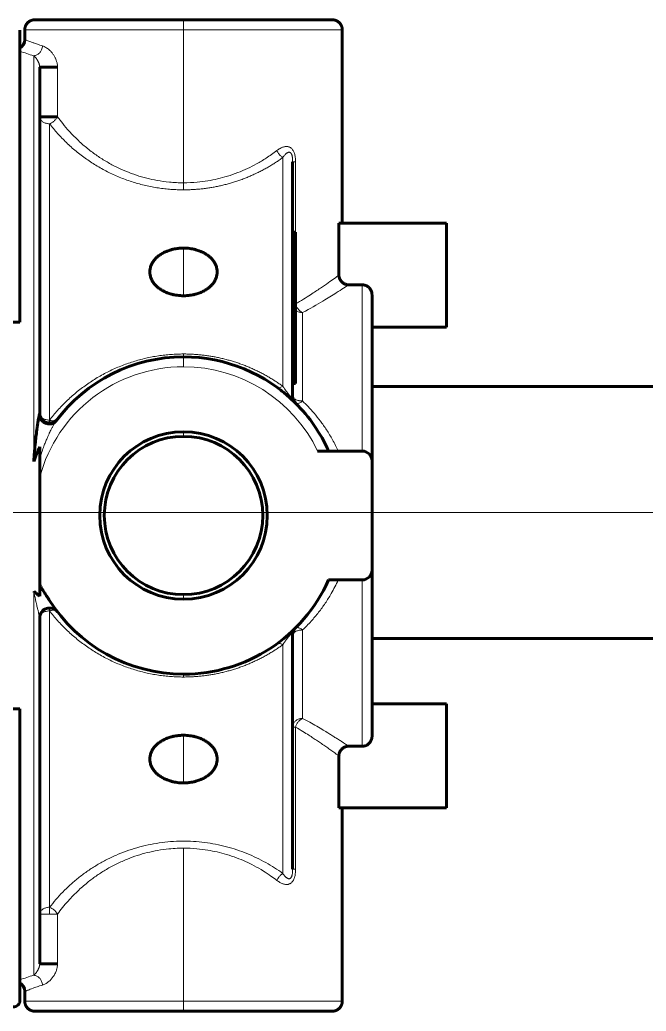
# Model space of a CAD drawing. Header units: millimetres. Extents: x 0 to 840, y 0 to 594.
# Drawn here: x 747.936 to 749.04, y 265.389 to 267.139 of the extents above; entities that cross this region are included whole.
import ezdxf

# ---------------------------------------------------------------- set-up
doc = ezdxf.new("R2010")
doc.units = ezdxf.units.MM
for name, pattern in [('K5LT_AXLED', [19.5, 15, -1.5, 1.5, -1.5]), ('K5LT_BASIC', [0]), ('K5LT_THIN', [0])]:
    doc.linetypes.add(name, pattern=pattern)
doc.layers.add('Системный слой', color=7, linetype='Continuous')

msp = doc.modelspace()

# ---------------------------------------------------------------- linework, layer by layer
at = {"layer": 'Системный слой', "color": 5, "linetype": 'K5LT_BASIC', "lineweight": 60, "true_color": 0x0000ff}
for p, q in [((748.22436, 267.13941), (747.96186, 267.13941)), ((748.48686, 267.13941), (748.22436, 267.13941)), ((748.48686, 267.13941), (748.48686, 267.13941)), ((747.93561, 267.12115), (747.93561, 266.60566)), ((747.94436, 267.10441), (747.94436, 267.12191)), ((748.50436, 266.78066), (748.50436, 267.12191)), ((747.97061, 266.44522), (747.97061, 267.05603)), ((748.00201, 267.05603), (747.97061, 267.05603)), ((747.97061, 266.96837), (747.97061, 267.05603)), ((748.00201, 266.96837), (747.97061, 266.96837)), ((748.41686, 266.47514), (748.41686, 266.88896)), ((748.41686, 266.76429), (748.41686, 266.88896)), ((748.49852, 266.68888), (748.49852, 266.78066)), ((748.68811, 266.78066), (748.49852, 266.78066)), ((748.68811, 266.59691), (748.68811, 266.78066)), ((748.42211, 266.76429), (748.41686, 266.76429)), ((748.42211, 266.76155), (748.41686, 266.76155)), ((748.42211, 266.76429), (748.42211, 266.76155)), ((748.42211, 266.76155), (748.42211, 266.74857)), ((748.42211, 266.74857), (748.41686, 266.74857)), ((748.41686, 266.74744), (748.42211, 266.74744)), ((748.42211, 266.74384), (748.41686, 266.74384)), ((748.42211, 266.74857), (748.42211, 266.74744)), ((748.42211, 266.74744), (748.42211, 266.74384)), ((748.42211, 266.74384), (748.42211, 266.7299)), ((748.42211, 266.7299), (748.41686, 266.7299)), ((748.42211, 266.72655), (748.41686, 266.72655)), ((748.42211, 266.7232), (748.41686, 266.7232)), ((748.42211, 266.72046), (748.41686, 266.72046)), ((748.42211, 266.71833), (748.41686, 266.71833)), ((748.42211, 266.7299), (748.42211, 266.72655)), ((748.42211, 266.72655), (748.42211, 266.7232)), ((748.42211, 266.7232), (748.42211, 266.72046)), ((748.42211, 266.72046), (748.42211, 266.71833)), ((748.42211, 266.71833), (748.42211, 266.70088)), ((748.42211, 266.70088), (748.41686, 266.70088)), ((748.42211, 266.70088), (748.42211, 266.6882)), ((748.42211, 266.6882), (748.41686, 266.6882)), ((748.42211, 266.68789), (748.41686, 266.68789)), ((748.42211, 266.6882), (748.42211, 266.68789)), ((748.42211, 266.68789), (748.42211, 266.67352)), ((748.42211, 266.67352), (748.41686, 266.67352)), ((748.42211, 266.67322), (748.41686, 266.67322)), ((748.42211, 266.67352), (748.42211, 266.67322)), ((748.42211, 266.67322), (748.42211, 266.65747)), ((748.51589, 266.67171), (748.53936, 266.67171)), ((748.42211, 266.65747), (748.41686, 266.65747)), ((748.42211, 266.65534), (748.41686, 266.65534)), ((748.42211, 266.65747), (748.42211, 266.65534)), ((748.42211, 266.65534), (748.42211, 266.64128)), ((748.55686, 266.36066), (748.55686, 266.65403)), ((748.41686, 266.64128), (748.42211, 266.64128)), ((748.42211, 266.63832), (748.41686, 266.63832)), ((748.42211, 266.64128), (748.42211, 266.63832)), ((748.42211, 266.63832), (748.42211, 266.62302)), ((748.41686, 266.62302), (748.42211, 266.62302)), ((748.42211, 266.62006), (748.41686, 266.62006)), ((748.42211, 266.62302), (748.42211, 266.62006)), ((748.42211, 266.62006), (748.42211, 266.60939)), ((747.93561, 266.60566), (747.92409, 266.60566)), ((748.42211, 266.60939), (748.41686, 266.60939)), ((748.42211, 266.60939), (748.42211, 266.59326)), ((748.68811, 266.59691), (748.55686, 266.59691)), ((748.42211, 266.59326), (748.41686, 266.59326)), ((748.42211, 266.59264), (748.41686, 266.59264)), ((748.42211, 266.58985), (748.41686, 266.58985)), ((748.42211, 266.58443), (748.41686, 266.58443)), ((748.42211, 266.5823), (748.41686, 266.5823)), ((748.42211, 266.59326), (748.42211, 266.59264)), ((748.42211, 266.59264), (748.42211, 266.58985)), ((748.42211, 266.58985), (748.42211, 266.58443)), ((748.42211, 266.58443), (748.42211, 266.5823)), ((748.42211, 266.5823), (748.42211, 266.56191)), ((748.42211, 266.56191), (748.41686, 266.56191)), ((748.42211, 266.56191), (748.42211, 266.55978)), ((748.42211, 266.55978), (748.41686, 266.55978)), ((748.42211, 266.54822), (748.41686, 266.54822)), ((748.42211, 266.54761), (748.41686, 266.54761)), ((748.42211, 266.54548), (748.41686, 266.54548)), ((748.42211, 266.55978), (748.42211, 266.54822)), ((748.42211, 266.54822), (748.42211, 266.54761)), ((748.42211, 266.54761), (748.42211, 266.54548)), ((748.42211, 266.54548), (748.42211, 266.53445)), ((748.41686, 266.53445), (748.42211, 266.53445)), ((748.42211, 266.52849), (748.41686, 266.52849)), ((748.42211, 266.53445), (748.42211, 266.52849)), ((748.42211, 266.52849), (748.42211, 266.52113)), ((748.42211, 266.52113), (748.41686, 266.52113)), ((748.42211, 266.52113), (748.42211, 266.49739)), ((748.42211, 266.49739), (748.41686, 266.49739)), ((748.55686, 266.49204), (749.74008, 266.49204)), ((748.41686, 266.47514), (748.41686, 266.47513)), ((747.97061, 266.38573), (747.97061, 266.36397)), ((748.46093, 266.37816), (748.53936, 266.37816)), ((747.97061, 266.36397), (747.97061, 266.33162)), ((748.55686, 266.36066), (748.55686, 266.16816)), ((747.97061, 266.33162), (747.97061, 266.26441)), ((747.97061, 266.26441), (747.97061, 266.14237)), ((748.55686, 265.87479), (748.55686, 266.16816)), ((747.97061, 266.14237), (747.97061, 266.12209)), ((748.53936, 266.15066), (748.48021, 266.15066)), ((747.98672, 266.11634), (747.98671, 266.11635)), ((747.97061, 265.4728), (747.97061, 266.0836)), ((748.41686, 265.63987), (748.41686, 266.05369)), ((749.74008, 266.04754), (748.55686, 266.04754)), ((747.97061, 265.56046), (747.97061, 266.03254)), ((748.41686, 265.99006), (748.41686, 266.00226)), ((748.41686, 265.89102), (748.41686, 266.00226)), ((748.41686, 265.98016), (748.41686, 265.99006)), ((748.41686, 265.96747), (748.41686, 265.98016)), ((748.41686, 265.96511), (748.41686, 265.96747)), ((748.41686, 265.96432), (748.41686, 265.96511)), ((748.41686, 265.9597), (748.41686, 265.96432)), ((748.41686, 265.9544), (748.41686, 265.9597)), ((748.41686, 265.94698), (748.41686, 265.9544)), ((748.41686, 265.93746), (748.41686, 265.94698)), ((748.41686, 265.93665), (748.41686, 265.93746)), ((748.41686, 265.93535), (748.41686, 265.93665)), ((748.41686, 265.93073), (748.41686, 265.93535)), ((748.41686, 265.92543), (748.41686, 265.93073)), ((748.68811, 265.93191), (748.55686, 265.93191)), ((748.68811, 265.74816), (748.68811, 265.93191)), ((747.92409, 265.92316), (747.93561, 265.92316)), ((747.93561, 265.92316), (747.93561, 265.40768)), ((748.41686, 265.91801), (748.41686, 265.92543)), ((748.41686, 265.91483), (748.41686, 265.91801)), ((748.41686, 265.89649), (748.41686, 265.91483)), ((748.41686, 265.89278), (748.41686, 265.89649)), ((748.41686, 265.89164), (748.41686, 265.89278)), ((748.41686, 265.87937), (748.41686, 265.89164)), ((748.41686, 265.63987), (748.41686, 265.89102)), ((748.41686, 265.87858), (748.41686, 265.87937)), ((748.41686, 265.8757), (748.41686, 265.87858)), ((748.41686, 265.87494), (748.41686, 265.8757)), ((748.41686, 265.86267), (748.41686, 265.87494)), ((748.41686, 265.86188), (748.41686, 265.86267)), ((748.41686, 265.85114), (748.41686, 265.86188)), ((748.41686, 265.8485), (748.41686, 265.85114)), ((748.41686, 265.84843), (748.41686, 265.8485)), ((748.41686, 265.84386), (748.41686, 265.84843)), ((748.41686, 265.82792), (748.41686, 265.84386)), ((748.53936, 265.85712), (748.51589, 265.85712)), ((748.41686, 265.82255), (748.41686, 265.82792)), ((748.49852, 265.74816), (748.49852, 265.83994)), ((748.41686, 265.81343), (748.41686, 265.82255)), ((748.41686, 265.80685), (748.41686, 265.81343)), ((748.41686, 265.80606), (748.41686, 265.80685)), ((748.41686, 265.79767), (748.41686, 265.80606)), ((748.68811, 265.74816), (748.49852, 265.74816)), ((748.50436, 265.74816), (748.50436, 265.40691)), ((747.97061, 265.4728), (747.97061, 265.56046)), ((748.00201, 265.4728), (747.97061, 265.4728)), ((747.94436, 265.42441), (747.94436, 265.40691)), ((747.96186, 265.38941), (748.22436, 265.38941)), ((748.22436, 265.38941), (748.48686, 265.38941))]:
    msp.add_line(p, q, dxfattribs=at)
at = {"layer": 'Системный слой', "color": 7, "linetype": 'K5LT_THIN', "lineweight": 18}
for p, q in [((748.22436, 267.12191), (748.22436, 267.13941)), ((747.94436, 267.12191), (748.22436, 267.12191)), ((748.22436, 267.12191), (748.22436, 266.85168)), ((748.22436, 267.12191), (748.50436, 267.12191)), ((747.96011, 267.07595), (747.96011, 266.35957)), ((748.00201, 266.96837), (748.00201, 267.05603)), ((747.98811, 266.43285), (747.98811, 266.956)), ((748.39936, 266.89622), (748.39936, 266.49262)), ((748.42201, 266.88896), (748.41686, 266.88896)), ((748.42201, 266.76429), (748.42201, 266.88896)), ((748.22436, 266.83931), (748.22436, 266.85168)), ((748.22436, 266.7365), (748.22436, 266.65235)), ((748.53936, 266.67171), (748.53936, 266.37816)), ((748.43436, 266.46654), (748.43436, 266.62256)), ((748.22436, 266.54954), (748.22436, 266.54441)), ((748.22436, 266.54441), (748.22436, 266.52691)), ((747.98811, 266.43285), (747.98811, 266.42773)), ((748.22436, 266.40415), (748.22436, 266.41225)), ((748.53936, 266.15066), (748.53936, 265.85712)), ((747.96011, 266.13059), (747.96011, 265.45287)), ((748.22436, 266.12468), (748.22436, 266.11658)), ((747.98811, 266.09598), (747.98811, 266.1011)), ((747.98811, 265.57283), (747.98811, 266.09598)), ((748.43436, 265.90626), (748.43436, 266.06229)), ((748.39936, 266.0362), (748.39936, 265.63261)), ((748.22436, 265.97929), (748.22436, 265.98441)), ((748.41686, 265.89102), (748.42201, 265.89102)), ((748.42201, 265.63987), (748.42201, 265.89102)), ((748.22436, 265.79233), (748.22436, 265.87648)), ((748.22436, 265.67715), (748.22436, 265.40691)), ((748.41686, 265.63987), (748.42201, 265.63987)), ((747.98811, 265.56046), (747.98811, 265.57283)), ((747.98811, 265.56046), (747.97061, 265.56046)), ((748.00201, 265.56046), (747.98811, 265.56046)), ((748.00201, 265.4728), (748.00201, 265.56046)), ((748.22436, 265.40691), (747.94436, 265.40691)), ((748.22436, 265.38941), (748.22436, 265.40691)), ((748.50436, 265.40691), (748.22436, 265.40691))]:
    msp.add_line(p, q, dxfattribs=at)
at = {"layer": 'Системный слой', "color": 30, "linetype": 'K5LT_AXLED', "lineweight": 18, "true_color": 0xff8000}
msp.add_line((718.71756, 266.26979), (770.93005, 266.26979), dxfattribs=at)
at = {"layer": 'Системный слой', "color": 5, "linetype": 'K5LT_BASIC', "lineweight": 60, "true_color": 0x0000ff}
for centre, radius, start, end in [((747.92686, 267.10441), 0.0175, 299.99681, 359.99971), ((748.22436, 266.26441), 0.28, 90, 143.47453), ((748.22436, 266.26441), 0.28, 45.09958, 90), ((748.22535, 266.26571), 0.27837, 51.49798, 53.97574), ((748.43436, 266.47514), 0.0175, 180.00501, 225.09879), ((748.43436, 266.47514), 0.0175, 180.03945, 225.0991), ((748.22436, 266.26441), 0.28, 23.96948, 45.09958), ((747.98809, 266.44522), 0.01748, 179.99362, 234.40375), ((747.98812, 266.44522), 0.01749, 234.67466, 322.57954), ((747.98811, 266.44522), 0.0175, 270, 322.57199), ((748.22436, 266.26441), 0.14783, 90, 270), ((748.22436, 266.26441), 0.13974, 90, 270), ((748.22436, 266.26441), 0.14783, 270, 90), ((748.22436, 266.26441), 0.13974, 270, 90), ((748.17208, 266.28968), 0.22319, 154.51072, 161.75207), ((748.53936, 266.36066), 0.0175, 0, 90), ((748.53936, 266.16816), 0.0175, 270, 0), ((748.22436, 266.26441), 0.28, 270, 336.03052), ((748.22436, 266.26441), 0.28, 211.92748, 270), ((747.98811, 266.0836), 0.0175, 37.49043, 179.9927), ((747.9881, 266.08361), 0.01749, 125.92591, 180.00303), ((748.43436, 266.05369), 0.0175, 135.28664, 179.99971), ((748.43436, 266.05369), 0.0175, 135.28882, 179.9949), ((748.29664, 266.19107), 0.17703, 314.07676, 315.07914), ((747.92686, 265.42441), 0.0175, 0.00029, 60.00319), ((747.92511, 265.40768), 0.0105, 264.41985, 0)]:
    msp.add_arc(centre, radius, start, end, dxfattribs=at)
at = {"layer": 'Системный слой', "color": 7, "linetype": 'K5LT_THIN', "lineweight": 18}
for centre, radius, start, end in [((748.28115, 268.10524), 1.07819, 251.30787, 252.67691), ((748.22436, 266.26441), 0.2625, 90, 165.16489), ((748.22436, 266.26441), 0.2625, 25.67929, 90), ((748.281, 264.42406), 1.07769, 107.32278, 108.69245)]:
    msp.add_arc(centre, radius, start, end, dxfattribs=at)
at = {"layer": 'Системный слой', "color": 5, "linetype": 'K5LT_BASIC', "lineweight": 60, "true_color": 0x0000ff}
for points, weights in [([(747.94436, 267.12191), (747.94436, 267.13216), (747.95161, 267.13941), (747.96186, 267.13941)], [0.5, 0.402378366498, 0.402368927975, 0.499971684429]), ([(748.50436, 267.12191), (748.50436, 267.13216), (748.49711, 267.13941), (748.48686, 267.13941)], [0.5, 0.402378366498, 0.402368927975, 0.499971684429]), ([(747.96186, 265.38941), (747.95161, 265.38941), (747.94436, 265.39666), (747.94436, 265.40691)], [0.499999769814, 0.402368927062, 0.402369003791, 0.5]), ([(748.48686, 265.38941), (748.49711, 265.38941), (748.50436, 265.39666), (748.50436, 265.40691)], [0.499999769814, 0.402368927062, 0.402369003791, 0.5])]:
    msp.add_rational_spline(points, weights, degree=3, dxfattribs=at)
at = {"layer": 'Системный слой', "color": 7, "linetype": 'K5LT_THIN', "lineweight": 18}
for points, knots in [([(747.97566, 267.09322), (747.97239, 267.09433), (747.96684, 267.09624), (747.96019, 267.0986), (747.95514, 267.10042), (747.95109, 267.1019), (747.94797, 267.10306), (747.94586, 267.10385), (747.94463, 267.10431), (747.94436, 267.10441), (747.94436, 267.10441)], [0, 0, 0, 0, 1.7535392, 3.2335896, 4.5704774, 5.8764475, 7.2528308, 8.5664618, 9.7342014, 11, 11, 11, 11]), ([(747.97566, 267.09322), (747.97558, 267.09205), (747.97522, 267.08982), (747.97418, 267.08677), (747.9728, 267.0841), (747.97111, 267.08179), (747.96912, 267.07978), (747.96692, 267.07817), (747.96463, 267.077), (747.96235, 267.07626), (747.96084, 267.07601), (747.96011, 267.07595)], [0, 0, 0, 0, 1.6269506, 3.1051514, 4.412638, 5.75843, 7.0911523, 8.4008937, 9.6805454, 10.8696223, 12, 12, 12, 12]), ([(748.00201, 267.05603), (748.00201, 267.05854), (748.00149, 267.06283), (748, 267.06789), (747.99862, 267.07126), (747.99701, 267.07453), (747.99527, 267.07742), (747.99323, 267.08022), (747.99142, 267.0824), (747.98941, 267.08454), (747.98713, 267.08664), (747.98448, 267.08874), (747.98055, 267.09126), (747.97756, 267.09257), (747.97566, 267.09322)], [0, 0, 0, 0, 1.6750866, 2.9410931, 3.7763891, 4.4262041, 5.8066833, 6.5948826, 7.5028759, 8.4350716, 9.4592901, 10.7065168, 12.160341, 15, 15, 15, 15]), ([(747.96011, 267.07595), (747.96064, 267.07552), (747.96164, 267.07461), (747.96306, 267.07311), (747.96428, 267.07165), (747.96529, 267.0703), (747.96614, 267.06904), (747.96688, 267.06783), (747.96755, 267.06662), (747.96819, 267.06536), (747.96875, 267.06411), (747.96923, 267.06289), (747.96963, 267.06175), (747.96992, 267.06073), (747.97015, 267.05981), (747.97033, 267.05894), (747.97048, 267.05804), (747.97058, 267.05709), (747.97061, 267.05639), (747.97061, 267.05603)], [0, 0, 0, 0, 3.0768281, 5.6895686, 7.7594534, 9.4993032, 10.9305415, 12.1237734, 13.3233444, 14.4322612, 15.4476679, 16.3550624, 17.1210312, 17.7565932, 18.2471893, 18.7109054, 19.1477415, 19.5733327, 20, 20, 20, 20]), ([(747.97061, 266.96837), (747.97061, 266.96753), (747.97084, 266.96595), (747.97176, 266.9638), (747.97307, 266.96195), (747.97474, 266.9603), (747.97681, 266.95885), (747.9792, 266.95766), (747.98181, 266.95677), (747.9848, 266.95615), (747.98693, 266.956), (747.98811, 266.956)], [0, 0, 0, 0, 1.5614761, 2.9241486, 4.1406521, 5.3872988, 6.6710189, 7.9362276, 9.2045628, 10.4539056, 12, 12, 12, 12]), ([(747.98811, 266.956), (747.98914, 266.95639), (747.99108, 266.95729), (747.99373, 266.95894), (747.99603, 266.96073), (747.99808, 266.96268), (747.99979, 266.96471), (748.00109, 266.96663), (748.00174, 266.96782), (748.00201, 266.96837)], [0, 0, 0, 0, 1.7833989, 3.350197, 4.762088, 6.2136787, 7.6804134, 8.9351891, 10, 10, 10, 10]), ([(748.22436, 266.85168), (748.2161, 266.85168), (748.20057, 266.85241), (748.17891, 266.85537), (748.15943, 266.85956), (748.14097, 266.86494), (748.12254, 266.8718), (748.10451, 266.88004), (748.08692, 266.8897), (748.06965, 266.9009), (748.05288, 266.91366), (748.03718, 266.92758), (748.02324, 266.94188), (748.01164, 266.95548), (748.00494, 266.96429), (748.00201, 266.96837)], [0, 0, 0, 0, 1.5986949, 2.97432, 4.1162294, 5.3050701, 6.517206, 7.7100417, 8.9068617, 10.1491121, 11.4262785, 12.7154122, 13.9505114, 15.0646782, 16, 16, 16, 16]), ([(748.42201, 266.88896), (748.42201, 266.8909), (748.42188, 266.8943), (748.42131, 266.89871), (748.42057, 266.90213), (748.41963, 266.90509), (748.41841, 266.90778), (748.41693, 266.91016), (748.41529, 266.91207), (748.41366, 266.91345), (748.41222, 266.91432), (748.41088, 266.91492), (748.40941, 266.91539), (748.40744, 266.91574), (748.40512, 266.91577), (748.40261, 266.91543), (748.40026, 266.91481), (748.39761, 266.91383), (748.39383, 266.91199), (748.39088, 266.91), (748.38907, 266.9086)], [0, 0, 0, 0, 1.9671632, 3.4176926, 4.5499796, 5.6052735, 6.7092012, 7.7573636, 8.7871197, 9.6985112, 10.4062045, 10.938061, 11.6127855, 12.4517855, 13.6270238, 14.7180309, 15.779113, 16.7893175, 18.3159969, 21, 21, 21, 21]), ([(748.38907, 266.9086), (748.38301, 266.90391), (748.37133, 266.89562), (748.35392, 266.8852), (748.33711, 266.87665), (748.31994, 266.86931), (748.30223, 266.86319), (748.28456, 266.85844), (748.2668, 266.85491), (748.24671, 266.85233), (748.23239, 266.85168), (748.22436, 266.85168)], [0, 0, 0, 0, 1.5557329, 2.8997233, 4.0893603, 5.3474011, 6.6543169, 7.8621527, 9.0434957, 10.3308168, 12, 12, 12, 12]), ([(748.38907, 266.9086), (748.38949, 266.9077), (748.39043, 266.90596), (748.39205, 266.9035), (748.39385, 266.90121), (748.39576, 266.89916), (748.39763, 266.89748), (748.39882, 266.89659), (748.39936, 266.89622)], [0, 0, 0, 0, 1.6759258, 3.2277778, 4.7246651, 6.3456261, 7.7937741, 9, 9, 9, 9]), ([(748.39936, 266.89622), (748.39996, 266.8971), (748.40111, 266.89868), (748.40281, 266.9007), (748.40426, 266.90221), (748.40551, 266.90333), (748.40658, 266.90414), (748.40759, 266.90477), (748.40856, 266.90523), (748.40954, 266.90554), (748.41046, 266.90567), (748.41129, 266.9056), (748.412, 266.90539), (748.41263, 266.90508), (748.41319, 266.90466), (748.41371, 266.90414), (748.41419, 266.90351), (748.41462, 266.90278), (748.41503, 266.90192), (748.41541, 266.90094), (748.41578, 266.89974), (748.41609, 266.8984), (748.41636, 266.89688), (748.41658, 266.89517), (748.41674, 266.89325), (748.41684, 266.89114), (748.41686, 266.88969), (748.41686, 266.88896)], [0, 0, 0, 0, 2.7272239, 5.0634383, 7.0309744, 8.4778365, 9.795034, 10.9153809, 12.003631, 13.0652137, 14.0511732, 14.8760778, 15.5672747, 16.1678292, 16.7504147, 17.3120826, 17.8814188, 18.4740464, 19.0709757, 19.8043277, 20.5894768, 21.5494992, 22.5419261, 23.6596253, 24.9999763, 26.454723, 28, 28, 28, 28]), ([(748.49852, 266.68888), (748.49637, 266.68731), (748.491, 266.6834), (748.47997, 266.6755), (748.46595, 266.66577), (748.44718, 266.65329), (748.43154, 266.6435), (748.42211, 266.63787)], [0, 0, 0, 0, 1.4915807, 2.9516442, 4.4117078, 5.9816586, 8, 8, 8, 8]), ([(748.43436, 266.62256), (748.44748, 266.62964), (748.46448, 266.63943), (748.48289, 266.65062), (748.50089, 266.66185), (748.51106, 266.66853), (748.51589, 266.67171)], [0, 0, 0, 0, 2.3064672, 3.2668483, 4.2200333, 7, 7, 7, 7]), ([(748.42211, 266.63745), (748.4224, 266.63649), (748.42309, 266.63461), (748.42436, 266.63209), (748.4257, 266.62999), (748.42703, 266.62824), (748.42846, 266.62666), (748.43012, 266.62515), (748.43209, 266.62369), (748.43357, 266.6229), (748.43436, 266.62256)], [0, 0, 0, 0, 1.6386036, 3.2058394, 4.4404491, 5.5805007, 6.7191097, 7.909208, 9.3335984, 11, 11, 11, 11]), ([(748.42211, 266.62692), (748.42244, 266.62664), (748.42349, 266.62581), (748.42545, 266.62461), (748.42806, 266.62351), (748.43105, 266.62275), (748.43318, 266.62256), (748.43436, 266.62256)], [0, 0, 0, 0, 0.8030818, 2.5117768, 4.2246942, 5.911962, 8, 8, 8, 8]), ([(748.39936, 266.49262), (748.39861, 266.49211), (748.39717, 266.49125), (748.39512, 266.49038), (748.39321, 266.48992), (748.39151, 266.48988), (748.39012, 266.49022), (748.38937, 266.49062), (748.38907, 266.49085)], [0, 0, 0, 0, 1.6759258, 3.2277778, 4.7246651, 6.3456261, 7.7937741, 9, 9, 9, 9]), ([(748.39936, 266.49262), (748.39992, 266.49181), (748.40093, 266.49035), (748.4023, 266.48841), (748.40336, 266.48692), (748.40423, 266.48572), (748.40508, 266.48454), (748.40601, 266.48326), (748.40707, 266.48183), (748.40815, 266.48043), (748.40913, 266.47921), (748.40984, 266.47834), (748.41042, 266.47765), (748.41099, 266.47698), (748.4117, 266.47617), (748.41248, 266.47534), (748.41318, 266.47464), (748.41371, 266.47415), (748.41413, 266.4738), (748.41455, 266.47349), (748.41502, 266.47321), (748.41546, 266.47303), (748.4158, 266.47298), (748.41607, 266.47301), (748.41631, 266.47311), (748.41653, 266.47333), (748.41672, 266.47374), (748.41684, 266.47435), (748.41686, 266.47487), (748.41686, 266.47514)], [0, 0, 0, 0, 2.709205, 4.7839916, 6.1999275, 7.3512001, 8.4505402, 9.7020305, 11.057127, 12.5292355, 13.6426649, 14.445959, 14.9482986, 15.5428706, 16.2865018, 17.2052477, 18.0097975, 18.6433243, 19.0993459, 19.6722462, 20.4531416, 21.3814854, 22.2714897, 23.0320383, 23.8727549, 25.0066453, 26.4433257, 28.150923, 30, 30, 30, 30]), ([(748.41686, 266.47514), (748.41686, 266.47456), (748.41709, 266.47348), (748.41796, 266.47204), (748.41911, 266.47087), (748.4204, 266.46992), (748.4218, 266.46913), (748.42333, 266.46844), (748.42499, 266.46785), (748.42678, 266.46737), (748.42852, 266.46702), (748.43011, 266.46679), (748.43157, 266.46664), (748.43297, 266.46656), (748.4339, 266.46654), (748.43436, 266.46654)], [0, 0, 0, 0, 2.0721813, 3.8412427, 5.3198996, 6.6652605, 7.9090324, 9.0384999, 10.2654459, 11.480489, 12.5935329, 13.538806, 14.3777256, 15.1981236, 16, 16, 16, 16]), ([(748.43436, 266.46654), (748.43345, 266.46585), (748.43173, 266.46466), (748.42944, 266.46338), (748.42757, 266.46257), (748.42607, 266.46212), (748.42479, 266.46191), (748.42368, 266.46193), (748.42272, 266.46219), (748.42222, 266.46253), (748.42201, 266.46275)], [0, 0, 0, 0, 1.8701726, 3.5511384, 4.9131641, 6.1778632, 7.308252, 8.5052498, 9.7461417, 11, 11, 11, 11]), ([(748.4972, 266.37816), (748.49412, 266.38496), (748.48769, 266.39778), (748.47711, 266.41539), (748.46613, 266.43106), (748.45515, 266.44476), (748.44457, 266.45647), (748.43764, 266.4634), (748.43436, 266.46654)], [0, 0, 0, 0, 1.7999996, 3.4840246, 5.0520749, 6.5457185, 7.8616935, 9, 9, 9, 9]), ([(747.98811, 266.43285), (747.98692, 266.43285), (747.98469, 266.43301), (747.98165, 266.43366), (747.97902, 266.43459), (747.97669, 266.43577), (747.97465, 266.43723), (747.97296, 266.43892), (747.9717, 266.44077), (747.97083, 266.44288), (747.97061, 266.44439), (747.97061, 266.44522)], [0, 0, 0, 0, 1.5614761, 2.9241486, 4.1406521, 5.3872988, 6.6710189, 7.9362276, 9.2045628, 10.4539056, 12, 12, 12, 12]), ([(747.97061, 266.36397), (747.97168, 266.3677), (747.97378, 266.37461), (747.977, 266.38407), (747.98002, 266.39216), (747.98279, 266.39903), (747.9853, 266.40483), (747.98745, 266.40953), (747.98922, 266.41324), (747.99067, 266.41615), (747.99191, 266.41852), (747.9931, 266.42072), (747.99432, 266.42292), (747.99555, 266.42507), (747.99674, 266.42708), (747.99799, 266.4291), (747.99886, 266.43039), (747.99936, 266.43106)], [0, 0, 0, 0, 2.791628, 5.196368, 7.2090267, 9.0369354, 10.5668019, 11.8038195, 12.8103614, 13.5887773, 14.2054891, 14.783003, 15.4335532, 16.0719325, 16.6656125, 17.2577615, 18, 18, 18, 18]), ([(748.00201, 266.43459), (748.00157, 266.43401), (748.00056, 266.43306), (747.99871, 266.43211), (747.99669, 266.4316), (747.9945, 266.43146), (747.99223, 266.43167), (747.99007, 266.43216), (747.98873, 266.43261), (747.98811, 266.43285)], [0, 0, 0, 0, 1.7837053, 3.3511163, 4.7612903, 6.2120328, 7.6751183, 8.9316111, 10, 10, 10, 10]), ([(748.43436, 266.06229), (748.43955, 266.06725), (748.44936, 266.07733), (748.46266, 266.09316), (748.47449, 266.10947), (748.48625, 266.12834), (748.49344, 266.14237), (748.4972, 266.15066)], [0, 0, 0, 0, 1.5999997, 3.1296911, 4.5890742, 6.0484574, 8, 8, 8, 8]), ([(747.96011, 266.13059), (747.96107, 266.12574), (747.96247, 266.11908), (747.96429, 266.11104), (747.96535, 266.10649), (747.96623, 266.10277), (747.96698, 266.09966), (747.96763, 266.09696), (747.96824, 266.09448), (747.96877, 266.09228), (747.96922, 266.09041), (747.96959, 266.08886), (747.96989, 266.08753), (747.97014, 266.08636), (747.97034, 266.08537), (747.97049, 266.08459), (747.97058, 266.08401), (747.97061, 266.08372), (747.97061, 266.0836)], [0, 0, 0, 0, 5.3525059, 7.3884734, 9.1194333, 10.5706484, 11.7062909, 12.7841895, 13.7901336, 14.7265381, 15.5183961, 16.1799181, 16.7632848, 17.3157394, 17.8150312, 18.230888, 18.6184608, 19, 19, 19, 19]), ([(747.97061, 266.0836), (747.97061, 266.08445), (747.97084, 266.08603), (747.97176, 266.08817), (747.97307, 266.09003), (747.97474, 266.09168), (747.97681, 266.09313), (747.9792, 266.09432), (747.98181, 266.09521), (747.9848, 266.09583), (747.98693, 266.09598), (747.98811, 266.09598)], [0, 0, 0, 0, 1.5614761, 2.9241486, 4.1406521, 5.3872988, 6.6710189, 7.9362276, 9.2045628, 10.4539056, 12, 12, 12, 12]), ([(747.98811, 266.09598), (747.98914, 266.09637), (747.99108, 266.09696), (747.99373, 266.09734), (747.99603, 266.09731), (747.99808, 266.09692), (747.99979, 266.09621), (748.00109, 266.09529), (748.00174, 266.09459), (748.002, 266.09425)], [0, 0, 0, 0, 1.7858515, 3.3548043, 4.7686371, 6.222224, 7.6909759, 8.9474772, 10, 10, 10, 10]), ([(748.39936, 266.0362), (748.39996, 266.03708), (748.40111, 266.03874), (748.40281, 266.04113), (748.40426, 266.04316), (748.40551, 266.04487), (748.40658, 266.0463), (748.40759, 266.04763), (748.40856, 266.04889), (748.40954, 266.05011), (748.41046, 266.05124), (748.41129, 266.05221), (748.412, 266.05299), (748.41263, 266.05365), (748.41319, 266.0542), (748.41371, 266.05468), (748.41419, 266.05507), (748.41462, 266.05538), (748.41503, 266.05562), (748.41541, 266.05578), (748.41578, 266.05586), (748.41609, 266.05582), (748.41636, 266.05567), (748.41658, 266.05539), (748.41674, 266.05496), (748.41684, 266.05439), (748.41686, 266.05393), (748.41686, 266.05369)], [0, 0, 0, 0, 2.7272239, 5.0634383, 7.0309744, 8.4778365, 9.795034, 10.9153809, 12.003631, 13.0652137, 14.0511732, 14.8760778, 15.5672747, 16.1678292, 16.7504147, 17.3120826, 17.8814188, 18.4740464, 19.0709757, 19.8043277, 20.5894768, 21.5494992, 22.5419261, 23.6596253, 24.9999763, 26.454723, 28, 28, 28, 28]), ([(748.41686, 266.05369), (748.41686, 266.05427), (748.41709, 266.05537), (748.41801, 266.05686), (748.41932, 266.05815), (748.42099, 266.0593), (748.42306, 266.0603), (748.42545, 266.06113), (748.42806, 266.06175), (748.43105, 266.06218), (748.43318, 266.06229), (748.43436, 266.06229)], [0, 0, 0, 0, 1.5614761, 2.9241485, 4.1406521, 5.3872988, 6.6710189, 7.9362276, 9.2045627, 10.4539056, 12, 12, 12, 12]), ([(748.42201, 266.06608), (748.42227, 266.06635), (748.42288, 266.06672), (748.42398, 266.06693), (748.42511, 266.06688), (748.42636, 266.06664), (748.42785, 266.06615), (748.42966, 266.06534), (748.43186, 266.06409), (748.43348, 266.06296), (748.43436, 266.06229)], [0, 0, 0, 0, 1.584048, 2.9083401, 3.9728765, 5.0590382, 6.3006248, 7.6514315, 9.1882722, 11, 11, 11, 11]), ([(748.38907, 266.03798), (748.38949, 266.03829), (748.39043, 266.03875), (748.39205, 266.03898), (748.39385, 266.0388), (748.39576, 266.03822), (748.39763, 266.03731), (748.39882, 266.03657), (748.39936, 266.0362)], [0, 0, 0, 0, 1.6759258, 3.2277778, 4.7246651, 6.3456261, 7.7937741, 9, 9, 9, 9]), ([(748.41686, 265.89102), (748.41686, 265.89207), (748.41709, 265.89402), (748.41802, 265.89667), (748.41933, 265.89896), (748.42101, 265.90099), (748.42308, 265.90277), (748.42546, 265.90422), (748.42803, 265.9053), (748.43101, 265.90607), (748.43315, 265.90626), (748.43436, 265.90626)], [0, 0, 0, 0, 1.5710059, 2.9372706, 4.1518911, 5.4011521, 6.6850538, 7.9494446, 9.1935209, 10.4172828, 12, 12, 12, 12]), ([(748.43436, 265.90626), (748.43366, 265.90596), (748.43234, 265.90527), (748.43056, 265.90403), (748.42902, 265.9027), (748.4276, 265.90125), (748.4262, 265.89954), (748.42485, 265.89756), (748.42366, 265.8954), (748.42269, 265.8932), (748.42221, 265.89174), (748.42201, 265.89102)], [0, 0, 0, 0, 1.5840175, 2.9583043, 4.0957077, 5.2733428, 6.5326155, 7.9072454, 9.3367176, 10.7031581, 12, 12, 12, 12]), ([(748.51589, 265.85712), (748.51258, 265.8593), (748.50642, 265.86334), (748.49641, 265.86973), (748.4902, 265.87363), (748.48398, 265.8775), (748.47675, 265.88193), (748.46768, 265.8874), (748.45648, 265.89396), (748.44508, 265.90042), (748.43756, 265.90454), (748.43436, 265.90626)], [0, 0, 0, 0, 3.263691, 4.3660838, 5.3240203, 6.2230178, 7.0946898, 8.2788135, 9.6831519, 11.0368064, 12, 12, 12, 12]), ([(748.42201, 265.89102), (748.42646, 265.88836), (748.4345, 265.88345), (748.44469, 265.87698), (748.45316, 265.87147), (748.46066, 265.86649), (748.46813, 265.86144), (748.47547, 265.85638), (748.48292, 265.85116), (748.48961, 265.8464), (748.49488, 265.8426), (748.49749, 265.8407), (748.49852, 265.83994)], [0, 0, 0, 0, 1.54453, 2.8881834, 3.9269923, 5.0142667, 6.1525819, 7.4096244, 8.7499271, 10.388143, 11.8377917, 13, 13, 13, 13]), ([(748.00201, 265.56046), (748.0078, 265.56852), (748.01963, 265.5833), (748.03828, 265.60245), (748.05567, 265.61742), (748.07206, 265.62955), (748.08864, 265.64013), (748.10646, 265.64976), (748.12467, 265.6579), (748.14262, 265.66441), (748.16046, 265.66952), (748.1791, 265.67347), (748.19687, 265.6759), (748.21211, 265.67697), (748.22072, 265.67715), (748.22436, 265.67715)], [0, 0, 0, 0, 1.8473244, 3.4868539, 4.8708536, 5.9993235, 7.1704975, 8.4267452, 9.6652185, 10.7954785, 11.9186427, 13.0870018, 14.3414641, 15.2956111, 16, 16, 16, 16]), ([(748.22436, 265.67715), (748.23219, 265.67715), (748.2465, 265.67651), (748.26632, 265.67399), (748.2838, 265.67055), (748.30069, 265.66608), (748.31748, 265.66042), (748.33368, 265.65373), (748.34955, 265.64597), (748.3645, 265.63742), (748.37784, 265.62863), (748.38564, 265.62288), (748.38907, 265.62023)], [0, 0, 0, 0, 1.762424, 3.2002487, 4.4238961, 5.6823161, 7.0235434, 8.2906306, 9.5016456, 10.8715034, 12.0461386, 13, 13, 13, 13]), ([(748.38907, 265.62023), (748.38993, 265.61957), (748.39164, 265.61833), (748.39474, 265.61637), (748.39762, 265.61497), (748.40048, 265.61396), (748.40293, 265.61333), (748.40575, 265.61301), (748.40848, 265.6132), (748.41067, 265.6138), (748.41241, 265.6146), (748.41395, 265.6156), (748.41555, 265.61703), (748.41703, 265.61884), (748.41824, 265.62079), (748.41914, 265.62262), (748.4198, 265.62432), (748.42044, 265.62633), (748.42107, 265.62891), (748.42163, 265.63232), (748.42195, 265.63605), (748.42201, 265.63866), (748.42201, 265.63987)], [0, 0, 0, 0, 1.3951158, 2.7446919, 4.8781318, 5.7955714, 6.9793122, 8.4352716, 9.8641193, 10.9904423, 11.7703412, 12.6036184, 13.5711603, 14.6717722, 15.6201073, 16.4169258, 17.1014047, 17.7584027, 18.8393763, 20.1251251, 21.657318, 23, 23, 23, 23]), ([(748.39936, 265.63261), (748.39861, 265.63209), (748.39717, 265.63097), (748.39512, 265.62902), (748.39321, 265.62686), (748.39106, 265.62396), (748.38974, 265.62166), (748.38907, 265.62023)], [0, 0, 0, 0, 1.4897118, 2.8691359, 4.1997023, 5.6405565, 8, 8, 8, 8]), ([(748.39936, 265.63261), (748.39992, 265.63179), (748.40093, 265.6304), (748.4023, 265.62872), (748.40336, 265.62754), (748.40423, 265.62667), (748.40508, 265.62587), (748.40601, 265.62508), (748.40707, 265.62432), (748.40815, 265.62373), (748.40913, 265.62339), (748.40984, 265.62324), (748.41042, 265.62319), (748.41099, 265.6232), (748.4117, 265.62334), (748.41248, 265.62366), (748.41318, 265.62416), (748.41371, 265.62469), (748.41413, 265.62525), (748.41455, 265.62592), (748.41502, 265.62686), (748.41546, 265.62801), (748.4158, 265.62921), (748.41607, 265.63036), (748.41631, 265.63162), (748.41653, 265.63319), (748.41672, 265.63516), (748.41684, 265.63743), (748.41686, 265.63904), (748.41686, 265.63987)], [0, 0, 0, 0, 2.7092051, 4.7839916, 6.1999276, 7.3512002, 8.4505404, 9.7020308, 11.0571273, 12.5292334, 13.6426609, 14.4459541, 14.9482976, 15.5428624, 16.2864798, 17.2051888, 18.0097168, 18.6432325, 19.0992684, 19.6721828, 20.4530992, 21.3814556, 22.2714732, 23.0320284, 23.8727561, 25.0066522, 26.4433357, 28.1509304, 30, 30, 30, 30]), ([(747.98811, 265.57283), (747.98692, 265.57283), (747.98469, 265.57267), (747.98165, 265.57202), (747.97902, 265.57109), (747.97669, 265.56991), (747.97465, 265.56845), (747.97296, 265.56676), (747.9717, 265.56491), (747.97083, 265.5628), (747.97061, 265.56129), (747.97061, 265.56046)], [0, 0, 0, 0, 1.5614761, 2.9241486, 4.1406521, 5.3872988, 6.6710189, 7.9362276, 9.2045628, 10.4539056, 12, 12, 12, 12]), ([(748.00201, 265.56046), (748.00157, 265.56137), (748.00056, 265.5631), (747.99871, 265.56546), (747.99669, 265.56751), (747.9945, 265.56933), (747.99164, 265.57125), (747.98945, 265.57232), (747.98811, 265.57283)], [0, 0, 0, 0, 1.6053348, 3.0160047, 4.2851613, 5.5908295, 6.9076065, 9, 9, 9, 9]), ([(747.97061, 265.4728), (747.97061, 265.47229), (747.97056, 265.47141), (747.97041, 265.47034), (747.97025, 265.46948), (747.97009, 265.46877), (747.96992, 265.4681), (747.96972, 265.46739), (747.96945, 265.46655), (747.9691, 265.4656), (747.96865, 265.46449), (747.96808, 265.46325), (747.96739, 265.46189), (747.9666, 265.46053), (747.96572, 265.45916), (747.96474, 265.45778), (747.96363, 265.45638), (747.96244, 265.45504), (747.96124, 265.45385), (747.96048, 265.45318), (747.96011, 265.45287)], [0, 0, 0, 0, 0.6176124, 1.1544532, 1.5912124, 2.0016784, 2.3826231, 2.8295657, 3.3761289, 4.0928998, 4.9178227, 6.0181843, 7.295925, 8.7380328, 10.284202, 12.0196435, 14.0583851, 16.3965279, 18.7487892, 21, 21, 21, 21]), ([(747.97566, 265.43561), (747.9784, 265.43653), (747.98223, 265.43839), (747.98689, 265.44197), (747.9893, 265.44418), (747.99135, 265.44634), (747.99321, 265.44857), (747.99507, 265.45114), (747.99678, 265.4539), (747.9983, 265.45686), (747.99949, 265.45966), (748.00056, 265.4628), (748.00163, 265.46707), (748.00201, 265.47058), (748.00201, 265.4728)], [0, 0, 0, 0, 4.0793304, 5.4348987, 6.5368007, 7.4801097, 8.3632601, 9.2318752, 10.2847016, 11.103493, 11.9051692, 12.621514, 13.5199771, 15, 15, 15, 15]), ([(747.97566, 265.43561), (747.97558, 265.43679), (747.97522, 265.43899), (747.97421, 265.442), (747.97287, 265.44459), (747.97123, 265.4469), (747.96926, 265.44893), (747.96703, 265.45059), (747.96469, 265.45181), (747.96237, 265.45257), (747.96084, 265.45281), (747.96011, 265.45287)], [0, 0, 0, 0, 1.6389209, 3.0691764, 4.3464237, 5.6551723, 7.0032277, 8.3361652, 9.6469259, 10.868615, 12, 12, 12, 12]), ([(747.94436, 265.42441), (747.94436, 265.42442), (747.94443, 265.42444), (747.9449, 265.42462), (747.9461, 265.42508), (747.94801, 265.42579), (747.95064, 265.42675), (747.95413, 265.42803), (747.95906, 265.42982), (747.96604, 265.43231), (747.97212, 265.43441), (747.97566, 265.43561)], [0, 0, 0, 0, 0.5653916, 1.6532264, 2.8695452, 4.1260421, 5.320882, 6.6146486, 8.106573, 9.931695, 12, 12, 12, 12])]:
    msp.add_open_spline(points, degree=3, knots=knots, dxfattribs=at)
for points, weights in [([(747.98811, 266.956), (748.04544, 266.88108), (748.13003, 266.83931), (748.22436, 266.83931)], [1, 0.931063125171, 0.931063125171, 1]), ([(748.22436, 266.83931), (748.28777, 266.83931), (748.34808, 266.85892), (748.39936, 266.89622)], [1, 0.967313674515, 0.967313674515, 1]), ([(748.22436, 266.54954), (748.13003, 266.54954), (748.04544, 266.50776), (747.98811, 266.43285)], [1, 0.931063125171, 0.931063125171, 1]), ([(748.39936, 266.49262), (748.34808, 266.52993), (748.28777, 266.54954), (748.22436, 266.54954)], [1, 0.967313674515, 0.967313674515, 1]), ([(747.98811, 266.09598), (748.04544, 266.02107), (748.13003, 265.97929), (748.22436, 265.97929)], [1, 0.931063125171, 0.931063125171, 1]), ([(748.22436, 265.97929), (748.28777, 265.97929), (748.34808, 265.9989), (748.39936, 266.0362)], [1, 0.967313674515, 0.967313674515, 1]), ([(748.39936, 265.63261), (748.26114, 265.73315), (748.09199, 265.70856), (747.98811, 265.57283)], [1, 0.810446083212, 0.810446083212, 1])]:
    msp.add_rational_spline(points, weights, degree=3, dxfattribs=at)
at = {"layer": 'Системный слой', "color": 5, "linetype": 'K5LT_BASIC', "lineweight": 60, "true_color": 0x0000ff}
for points, knots in [([(748.22436, 266.7365), (748.22187, 266.7365), (748.21813, 266.73633), (748.21279, 266.73573), (748.20794, 266.73493), (748.20202, 266.73352), (748.19562, 266.73139), (748.1893, 266.72855), (748.18352, 266.72517), (748.17839, 266.72131), (748.17399, 266.71703), (748.17038, 266.71238), (748.16762, 266.70746), (748.16576, 266.70233), (748.16498, 266.69795), (748.16486, 266.6953), (748.16486, 266.69442)], [0, 0, 0, 0, 1.36, 2.04, 2.9466667, 4.08, 5.44, 6.8, 8.16, 9.52, 10.88, 12.24, 13.6, 14.96, 16.32, 17, 17, 17, 17]), ([(748.28386, 266.69442), (748.28386, 266.6953), (748.28374, 266.69795), (748.28296, 266.70233), (748.2811, 266.70746), (748.27834, 266.71238), (748.27473, 266.71703), (748.27033, 266.72131), (748.2652, 266.72517), (748.25943, 266.72855), (748.2531, 266.73139), (748.2467, 266.73352), (748.24079, 266.73493), (748.2335, 266.73613), (748.2281, 266.7365), (748.22436, 266.7365)], [0, 0, 0, 0, 0.64, 1.92, 3.2, 4.48, 5.76, 7.04, 8.32, 9.6, 10.88, 12.16, 13.2266667, 14.08, 16, 16, 16, 16]), ([(748.16486, 266.69442), (748.16486, 266.69354), (748.16498, 266.6909), (748.16576, 266.68652), (748.16762, 266.68139), (748.17038, 266.67646), (748.17399, 266.67182), (748.17839, 266.66753), (748.18352, 266.66367), (748.1893, 266.6603), (748.19562, 266.65746), (748.20202, 266.65533), (748.20794, 266.65392), (748.21522, 266.65271), (748.22062, 266.65235), (748.22436, 266.65235)], [0, 0, 0, 0, 0.64, 1.92, 3.2, 4.48, 5.76, 7.04, 8.32, 9.6, 10.88, 12.16, 13.2266667, 14.08, 16, 16, 16, 16]), ([(748.22436, 266.65235), (748.22685, 266.65235), (748.23059, 266.65252), (748.23593, 266.65311), (748.24079, 266.65392), (748.2467, 266.65533), (748.2531, 266.65746), (748.25943, 266.6603), (748.2652, 266.66367), (748.27033, 266.66753), (748.27473, 266.67182), (748.27834, 266.67646), (748.2811, 266.68139), (748.28296, 266.68652), (748.28374, 266.6909), (748.28386, 266.69354), (748.28386, 266.69442)], [0, 0, 0, 0, 1.36, 2.04, 2.9466667, 4.08, 5.44, 6.8, 8.16, 9.52, 10.88, 12.24, 13.6, 14.96, 16.32, 17, 17, 17, 17]), ([(748.55686, 266.65403), (748.55686, 266.65496), (748.55674, 266.6565), (748.55627, 266.65878), (748.55552, 266.66098), (748.55437, 266.66325), (748.55298, 266.66522), (748.55164, 266.66667), (748.55049, 266.6677), (748.5494, 266.66854), (748.54824, 266.66929), (748.547, 266.66996), (748.54585, 266.67047), (748.5448, 266.67085), (748.54377, 266.67115), (748.54261, 266.67142), (748.54141, 266.6716), (748.54023, 266.6717), (748.53962, 266.67171), (748.53936, 266.67171)], [0, 0, 0, 0, 1.7948718, 3.0769231, 4.7863248, 6.6666667, 8.3760684, 9.7435897, 10.6837607, 11.5384615, 12.5641026, 13.5754986, 14.5726496, 15.2849003, 15.982906, 16.8376068, 17.8347578, 18.7749288, 20, 20, 20, 20]), ([(748.41953, 266.46518), (748.4196, 266.46511), (748.41974, 266.46498), (748.4201, 266.46463), (748.42041, 266.46433), (748.42069, 266.46405), (748.42092, 266.46382), (748.42112, 266.46363), (748.42127, 266.46349), (748.42137, 266.46338), (748.42142, 266.46333), (748.42148, 266.46327), (748.4216, 266.46315), (748.42168, 266.46308), (748.42174, 266.46301), (748.42179, 266.46296), (748.42183, 266.46293), (748.42186, 266.4629), (748.42186, 266.4629), (748.42192, 266.46283), (748.42173, 266.46306), (748.42249, 266.46216), (748.41966, 266.46547), (748.42128, 266.46349), (748.42152, 266.46325), (748.42189, 266.46287), (748.42201, 266.46275)], [0, 0, 0, 0, 1.0637271, 2.2049534, 3.3461797, 4.4874061, 5.6286324, 6.7698588, 7.9110851, 9.0523114, 10.1935378, 11.3347641, 12.4759904, 13.6172168, 14.7584431, 15.8996694, 17.0408958, 18.1821221, 19.3233484, 20.4645748, 21.6058011, 22.7470274, 23.8882538, 25.0294801, 26.1707064, 27, 27, 27, 27]), ([(747.96955, 266.43984), (747.96936, 266.43902), (747.96899, 266.43738), (747.96846, 266.43485), (747.96797, 266.43223), (747.96753, 266.4295), (747.96712, 266.42673), (747.96677, 266.42417), (747.96643, 266.42174), (747.96608, 266.41928), (747.96569, 266.41646), (747.96523, 266.41296), (747.96466, 266.40848), (747.96397, 266.40263), (747.96317, 266.39534), (747.96224, 266.38617), (747.96116, 266.37412), (747.96048, 266.36496), (747.96011, 266.35957)], [0, 0, 0, 0, 0.6912712, 1.3463878, 1.972569, 2.6780977, 3.3577614, 3.9786078, 4.5161736, 5.0985975, 5.7405499, 6.5356702, 7.5849555, 8.9087655, 10.6515075, 12.684047, 15.2954363, 19, 19, 19, 19]), ([(747.99936, 266.43106), (747.99864, 266.4301), (747.99734, 266.42882), (747.99525, 266.42752), (747.99353, 266.42676), (747.99167, 266.42624), (747.98971, 266.42596), (747.98769, 266.42592), (747.98562, 266.42613), (747.98355, 266.42658), (747.98151, 266.42726), (747.97953, 266.42817), (747.97764, 266.42929), (747.97587, 266.4306), (747.97424, 266.43209), (747.9728, 266.43371), (747.97154, 266.43549), (747.97053, 266.43725), (747.96965, 266.43947), (747.96948, 266.44001), (747.96955, 266.43984)], [0, 0, 0, 0, 2.2105263, 3.3157895, 4.4210526, 5.5263158, 6.6315789, 7.7368421, 8.8421053, 9.9473684, 11.0526316, 12.1578947, 13.2631579, 14.3684211, 15.4736842, 16.5789474, 17.6842105, 18.7894737, 19.8947368, 21, 21, 21, 21]), ([(747.97061, 266.44522), (747.97061, 266.4449), (747.9705, 266.4442), (747.97012, 266.44232), (747.96986, 266.44116), (747.96955, 266.43984)], [0, 0, 0, 0, 0.5, 0.5, 1, 1, 1, 1]), ([(747.99936, 266.43106), (747.99962, 266.43142), (747.99995, 266.43186), (748.00041, 266.43247), (748.00072, 266.4329), (748.00095, 266.4332), (748.00107, 266.43335), (748.00112, 266.43343), (748.00123, 266.43357), (748.00137, 266.43375), (748.00156, 266.434), (748.0017, 266.43419), (748.0018, 266.43432), (748.00188, 266.43443), (748.00197, 266.43454), (748.00185, 266.4344), (748.00241, 266.43505), (748.00038, 266.43267), (748.00171, 266.43419), (748.00175, 266.43426), (748.00193, 266.43449), (748.00197, 266.43454), (748.00201, 266.43459)], [0, 0, 0, 0, 3.8201394, 5.0980952, 7.7696868, 9.6337297, 9.77463, 10.2288893, 10.8345682, 11.9117859, 12.9890036, 14.0662213, 15.143439, 16.2206567, 17.2978744, 18.3750921, 19.4523098, 20.5295275, 21.6067452, 22.6839629, 22.716781, 23, 23, 23, 23]), ([(747.98671, 266.11635), (747.98593, 266.11761), (747.98455, 266.11975), (747.98176, 266.12402), (747.97907, 266.12811), (747.97634, 266.13242), (747.97369, 266.13678), (747.97181, 266.14012), (747.97061, 266.14237)], [0, 0, 0, 0, 1.3093709, 2.2472525, 4.4981683, 5.6236262, 6.7490842, 9, 9, 9, 9]), ([(747.97061, 266.12209), (747.96918, 266.12319), (747.96705, 266.12485), (747.96355, 266.12768), (747.96148, 266.12942), (747.96011, 266.13059)], [0, 0, 0, 0, 2.3999995, 3.5999993, 6, 6, 6, 6]), ([(748.22436, 265.87648), (748.22187, 265.87648), (748.21813, 265.87631), (748.21279, 265.87571), (748.20794, 265.87491), (748.20202, 265.8735), (748.19562, 265.87137), (748.1893, 265.86853), (748.18352, 265.86516), (748.17839, 265.86129), (748.17399, 265.85701), (748.17038, 265.85237), (748.16762, 265.84744), (748.16576, 265.84231), (748.16498, 265.83793), (748.16486, 265.83529), (748.16486, 265.8344)], [0, 0, 0, 0, 1.36, 2.04, 2.9466667, 4.08, 5.44, 6.8, 8.16, 9.52, 10.88, 12.24, 13.6, 14.96, 16.32, 17, 17, 17, 17]), ([(748.28386, 265.8344), (748.28386, 265.83529), (748.28374, 265.83793), (748.28296, 265.84231), (748.2811, 265.84744), (748.27834, 265.85237), (748.27473, 265.85701), (748.27033, 265.86129), (748.2652, 265.86516), (748.25943, 265.86853), (748.2531, 265.87137), (748.2467, 265.8735), (748.24079, 265.87491), (748.2335, 265.87612), (748.2281, 265.87648), (748.22436, 265.87648)], [0, 0, 0, 0, 0.64, 1.92, 3.2, 4.48, 5.76, 7.04, 8.32, 9.6, 10.88, 12.16, 13.2266667, 14.08, 16, 16, 16, 16]), ([(748.53936, 265.85712), (748.54025, 265.85712), (748.54175, 265.85723), (748.54388, 265.85768), (748.54581, 265.85831), (748.54776, 265.85923), (748.54962, 265.86041), (748.55135, 265.86184), (748.55288, 265.86349), (748.55411, 265.86521), (748.555, 265.86681), (748.55558, 265.86812), (748.55598, 265.86922), (748.5563, 265.87029), (748.55657, 265.8715), (748.55676, 265.87275), (748.55685, 265.87394), (748.55686, 265.87455), (748.55686, 265.87479)], [0, 0, 0, 0, 1.7051282, 2.9230769, 4.3846154, 5.8461538, 7.3076923, 8.7692308, 10.2307692, 11.6923077, 12.8967236, 13.8440171, 14.5206553, 15.1837607, 15.9957265, 16.9430199, 17.8361823, 19, 19, 19, 19]), ([(748.49852, 265.83994), (748.49852, 265.84085), (748.49864, 265.84235), (748.49909, 265.84448), (748.49972, 265.84638), (748.50062, 265.84828), (748.50177, 265.85009), (748.50316, 265.85176), (748.50477, 265.85325), (748.50644, 265.85444), (748.50797, 265.85529), (748.50923, 265.85584), (748.5103, 265.85623), (748.51135, 265.85654), (748.51255, 265.85682), (748.5138, 265.85701), (748.51501, 265.85711), (748.51563, 265.85712), (748.51589, 265.85712)], [0, 0, 0, 0, 1.7051282, 2.9230769, 4.3846154, 5.8461538, 7.3076923, 8.7692308, 10.2307692, 11.6923077, 12.8967236, 13.8440171, 14.5206553, 15.1837607, 15.9957265, 16.9430199, 17.8361823, 19, 19, 19, 19]), ([(748.16486, 265.8344), (748.16486, 265.83352), (748.16498, 265.83088), (748.16576, 265.8265), (748.16762, 265.82137), (748.17038, 265.81644), (748.17399, 265.8118), (748.17839, 265.80752), (748.18352, 265.80365), (748.1893, 265.80028), (748.19562, 265.79744), (748.20202, 265.79531), (748.20794, 265.7939), (748.21522, 265.79269), (748.22062, 265.79233), (748.22436, 265.79233)], [0, 0, 0, 0, 0.64, 1.92, 3.2, 4.48, 5.76, 7.04, 8.32, 9.6, 10.88, 12.16, 13.2266667, 14.08, 16, 16, 16, 16]), ([(748.22436, 265.79233), (748.22685, 265.79233), (748.23059, 265.7925), (748.23593, 265.7931), (748.24079, 265.7939), (748.2467, 265.79531), (748.2531, 265.79744), (748.25943, 265.80028), (748.2652, 265.80365), (748.27033, 265.80752), (748.27473, 265.8118), (748.27834, 265.81644), (748.2811, 265.82137), (748.28296, 265.8265), (748.28374, 265.83088), (748.28386, 265.83352), (748.28386, 265.8344)], [0, 0, 0, 0, 1.36, 2.04, 2.9466667, 4.08, 5.44, 6.8, 8.16, 9.52, 10.88, 12.24, 13.6, 14.96, 16.32, 17, 17, 17, 17])]:
    msp.add_open_spline(points, degree=3, knots=knots, dxfattribs=at)
msp.add_open_spline([(748.51589, 266.67171), (748.51517, 266.6717), (748.51364, 266.6718), (748.51129, 266.67226), (748.50925, 266.67295), (748.50733, 266.67385), (748.50534, 266.67513), (748.5038, 266.67644), (748.50234, 266.67801), (748.50102, 266.67982), (748.50004, 266.68182), (748.49942, 266.68295), (748.49847, 266.68774), (748.49835, 266.68919), (748.49852, 266.68888)], degree=3, dxfattribs=at)

doc.saveas('drawing.dxf')
